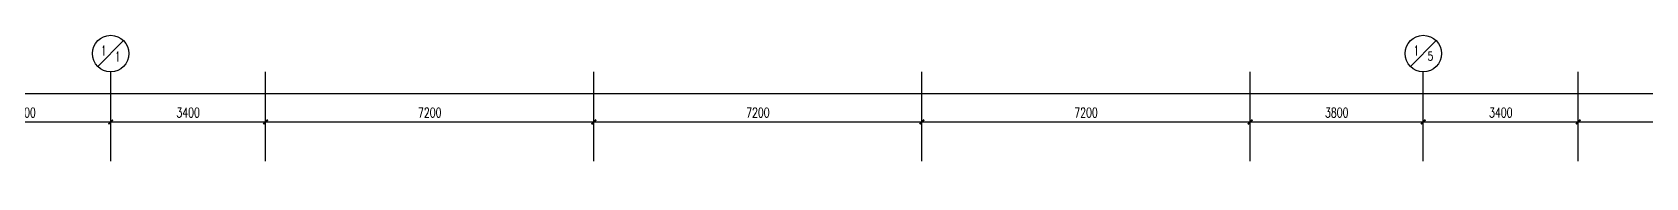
# Model space of a CAD drawing. Header units: millimetres. Extents: x 164760 to 3716174, y -1766400 to 11969.
# Drawn here: x 3344846 to 3380246, y -1604526 to -1601471 of the extents above; entities that cross this region are included whole.
import ezdxf
from ezdxf.enums import TextEntityAlignment as Align

# ---------------------------------------------------------------- set-up
doc = ezdxf.new("R2010")
doc.units = ezdxf.units.MM
doc.header["$LTSCALE"] = 1000
doc.layers.get('0').update_dxf_attribs({"color": 253, "linetype": 'CONTINUOUS'})
doc.layers.get('Defpoints').update_dxf_attribs({"color": 250, "linetype": 'CONTINUOUS', "lineweight": 0})
doc.layers.add('AXIS', color=253, linetype='CONTINUOUS')
doc.layers.add('AXIS_TEXT', color=253, linetype='CONTINUOUS')
doc.styles.add('_TCH_AXIS', font='COMPLEX', dxfattribs={"bigfont": 'GBCBIG'})
doc.styles.add('_TCH_DIM_T3', font='SIMPLEX', dxfattribs={"width": 0.705882, "bigfont": 'GBCBIG'})
doc.dimstyles.new('_TCH_ARCH&&100', dxfattribs={"dimtxt": 212.5, "dimasz": 100, "dimexe": 250, "dimexo": 300, "dimgap": 100, "dimtad": 1, "dimdec": 0, "dimzin": 0, "dimdsep": 46, "dimtxsty": '_TCH_DIM_T3', "dimblk": 'ARCHTICK', "dimcen": 0.09, "dimclrt": 7, "dimazin": 2, "dimtfac": 1, "dimtdec": 0, "dimtix": 1, "dimtmove": 2, "dimatfit": 3, "dimtolj": 1, "dimtzin": 0, "dimarcsym": 0})

# ---------------------------------------------------------------- blocks, each defined once
blk = doc.blocks.new('_ArchTick')
at = {"color": 2, "linetype": 'ByBlock', "const_width": 0.4}
blk.add_lwpolyline([(-0.5, -0.5), (0.5, 0.5)], dxfattribs=at)
blk = doc.blocks.new('*D604')
at = {"layer": 'AXIS', "color": 0, "lineweight": -2, "transparency": 16777216}
for p, q in [((3517480, -1554394), (3517480, -1553288)), ((3524680, -1554394), (3524680, -1553288)), ((3517480, -1553538), (3524680, -1553538))]:
    blk.add_line(p, q, dxfattribs=at)
at = {"layer": 'Defpoints', "color": 0, "transparency": 16777216}
for p in [(3524680, -1553538), (3517480, -1554694), (3524680, -1554694)]:
    blk.add_point(p, dxfattribs=at)
at = {"layer": 'AXIS', "color": 0, "lineweight": -2, "transparency": 16777216, "xscale": 100, "yscale": 100, "zscale": 100, "rotation": 180}
blk.add_blockref('_ArchTick', (3517480, -1553538), dxfattribs=at)
at = {"layer": 'AXIS', "color": 0, "lineweight": -2, "transparency": 16777216, "xscale": 100, "yscale": 100, "zscale": 100}
blk.add_blockref('_ArchTick', (3524680, -1553538), dxfattribs=at)
at = {"layer": 'AXIS', "color": 7, "transparency": 16777216, "insert": (3521080, -1553332), "char_height": 212.5, "attachment_point": 5, "style": '_TCH_DIM_T3'}
blk.add_mtext('\\A1;7200', dxfattribs=at)
blk = doc.blocks.new('*D605')
at = {"layer": 'AXIS', "color": 0, "lineweight": -2, "transparency": 16777216}
for p, q in [((3514080, -1554394), (3514080, -1553288)), ((3517480, -1554394), (3517480, -1553288)), ((3514080, -1553538), (3517480, -1553538))]:
    blk.add_line(p, q, dxfattribs=at)
at = {"layer": 'Defpoints', "color": 0, "transparency": 16777216}
for p in [(3517480, -1553538), (3514080, -1554694), (3517480, -1554694)]:
    blk.add_point(p, dxfattribs=at)
at = {"layer": 'AXIS', "color": 0, "lineweight": -2, "transparency": 16777216, "xscale": 100, "yscale": 100, "zscale": 100, "rotation": 180}
blk.add_blockref('_ArchTick', (3514080, -1553538), dxfattribs=at)
at = {"layer": 'AXIS', "color": 0, "lineweight": -2, "transparency": 16777216, "xscale": 100, "yscale": 100, "zscale": 100}
blk.add_blockref('_ArchTick', (3517480, -1553538), dxfattribs=at)
at = {"layer": 'AXIS', "color": 7, "transparency": 16777216, "insert": (3515780, -1553332), "char_height": 212.5, "attachment_point": 5, "style": '_TCH_DIM_T3'}
blk.add_mtext('\\A1;3400', dxfattribs=at)
blk = doc.blocks.new('*D606')
at = {"layer": 'AXIS', "color": 0, "lineweight": -2, "transparency": 16777216}
for p, q in [((3510280, -1554394), (3510280, -1553288)), ((3514080, -1554394), (3514080, -1553288)), ((3510280, -1553538), (3514080, -1553538))]:
    blk.add_line(p, q, dxfattribs=at)
at = {"layer": 'Defpoints', "color": 0, "transparency": 16777216}
for p in [(3514080, -1553538), (3510280, -1554694), (3514080, -1554694)]:
    blk.add_point(p, dxfattribs=at)
at = {"layer": 'AXIS', "color": 0, "lineweight": -2, "transparency": 16777216, "xscale": 100, "yscale": 100, "zscale": 100, "rotation": 180}
blk.add_blockref('_ArchTick', (3510280, -1553538), dxfattribs=at)
at = {"layer": 'AXIS', "color": 0, "lineweight": -2, "transparency": 16777216, "xscale": 100, "yscale": 100, "zscale": 100}
blk.add_blockref('_ArchTick', (3514080, -1553538), dxfattribs=at)
at = {"layer": 'AXIS', "color": 7, "transparency": 16777216, "insert": (3512180, -1553332), "char_height": 212.5, "attachment_point": 5, "style": '_TCH_DIM_T3'}
blk.add_mtext('\\A1;3800', dxfattribs=at)
blk = doc.blocks.new('*D607')
at = {"layer": 'AXIS', "color": 0, "lineweight": -2, "transparency": 16777216}
for p, q in [((3503080, -1554394), (3503080, -1553288)), ((3510280, -1554394), (3510280, -1553288)), ((3503080, -1553538), (3510280, -1553538))]:
    blk.add_line(p, q, dxfattribs=at)
at = {"layer": 'Defpoints', "color": 0, "transparency": 16777216}
for p in [(3510280, -1553538), (3503080, -1554694), (3510280, -1554694)]:
    blk.add_point(p, dxfattribs=at)
at = {"layer": 'AXIS', "color": 0, "lineweight": -2, "transparency": 16777216, "xscale": 100, "yscale": 100, "zscale": 100, "rotation": 180}
blk.add_blockref('_ArchTick', (3503080, -1553538), dxfattribs=at)
at = {"layer": 'AXIS', "color": 0, "lineweight": -2, "transparency": 16777216, "xscale": 100, "yscale": 100, "zscale": 100}
blk.add_blockref('_ArchTick', (3510280, -1553538), dxfattribs=at)
at = {"layer": 'AXIS', "color": 7, "transparency": 16777216, "insert": (3506680, -1553332), "char_height": 212.5, "attachment_point": 5, "style": '_TCH_DIM_T3'}
blk.add_mtext('\\A1;7200', dxfattribs=at)
blk = doc.blocks.new('*D608')
at = {"layer": 'AXIS', "color": 0, "lineweight": -2, "transparency": 16777216}
for p, q in [((3495880, -1554394), (3495880, -1553288)), ((3503080, -1554394), (3503080, -1553288)), ((3495880, -1553538), (3503080, -1553538))]:
    blk.add_line(p, q, dxfattribs=at)
at = {"layer": 'Defpoints', "color": 0, "transparency": 16777216}
for p in [(3503080, -1553538), (3495880, -1554694), (3503080, -1554694)]:
    blk.add_point(p, dxfattribs=at)
at = {"layer": 'AXIS', "color": 0, "lineweight": -2, "transparency": 16777216, "xscale": 100, "yscale": 100, "zscale": 100, "rotation": 180}
blk.add_blockref('_ArchTick', (3495880, -1553538), dxfattribs=at)
at = {"layer": 'AXIS', "color": 0, "lineweight": -2, "transparency": 16777216, "xscale": 100, "yscale": 100, "zscale": 100}
blk.add_blockref('_ArchTick', (3503080, -1553538), dxfattribs=at)
at = {"layer": 'AXIS', "color": 7, "transparency": 16777216, "insert": (3499480, -1553332), "char_height": 212.5, "attachment_point": 5, "style": '_TCH_DIM_T3'}
blk.add_mtext('\\A1;7200', dxfattribs=at)
blk = doc.blocks.new('*D609')
at = {"layer": 'AXIS', "color": 0, "lineweight": -2, "transparency": 16777216}
for p, q in [((3488680, -1554394), (3488680, -1553288)), ((3495880, -1554394), (3495880, -1553288)), ((3488680, -1553538), (3495880, -1553538))]:
    blk.add_line(p, q, dxfattribs=at)
at = {"layer": 'Defpoints', "color": 0, "transparency": 16777216}
for p in [(3495880, -1553538), (3488680, -1554694), (3495880, -1554694)]:
    blk.add_point(p, dxfattribs=at)
at = {"layer": 'AXIS', "color": 0, "lineweight": -2, "transparency": 16777216, "xscale": 100, "yscale": 100, "zscale": 100, "rotation": 180}
blk.add_blockref('_ArchTick', (3488680, -1553538), dxfattribs=at)
at = {"layer": 'AXIS', "color": 0, "lineweight": -2, "transparency": 16777216, "xscale": 100, "yscale": 100, "zscale": 100}
blk.add_blockref('_ArchTick', (3495880, -1553538), dxfattribs=at)
at = {"layer": 'AXIS', "color": 7, "transparency": 16777216, "insert": (3492280, -1553332), "char_height": 212.5, "attachment_point": 5, "style": '_TCH_DIM_T3'}
blk.add_mtext('\\A1;7200', dxfattribs=at)
blk = doc.blocks.new('*D610')
at = {"layer": 'AXIS', "color": 0, "lineweight": -2, "transparency": 16777216}
for p, q in [((3485280, -1554394), (3485280, -1553288)), ((3488680, -1554394), (3488680, -1553288)), ((3485280, -1553538), (3488680, -1553538))]:
    blk.add_line(p, q, dxfattribs=at)
at = {"layer": 'Defpoints', "color": 0, "transparency": 16777216}
for p in [(3488680, -1553538), (3485280, -1554694), (3488680, -1554694)]:
    blk.add_point(p, dxfattribs=at)
at = {"layer": 'AXIS', "color": 0, "lineweight": -2, "transparency": 16777216, "xscale": 100, "yscale": 100, "zscale": 100, "rotation": 180}
blk.add_blockref('_ArchTick', (3485280, -1553538), dxfattribs=at)
at = {"layer": 'AXIS', "color": 0, "lineweight": -2, "transparency": 16777216, "xscale": 100, "yscale": 100, "zscale": 100}
blk.add_blockref('_ArchTick', (3488680, -1553538), dxfattribs=at)
at = {"layer": 'AXIS', "color": 7, "transparency": 16777216, "insert": (3486980, -1553332), "char_height": 212.5, "attachment_point": 5, "style": '_TCH_DIM_T3'}
blk.add_mtext('\\A1;3400', dxfattribs=at)
blk = doc.blocks.new('*D617')
at = {"layer": 'AXIS', "color": 0, "lineweight": -2, "transparency": 16777216}
for p, q in [((3481480, -1554394), (3481480, -1553288)), ((3485280, -1554394), (3485280, -1553288)), ((3481480, -1553538), (3485280, -1553538))]:
    blk.add_line(p, q, dxfattribs=at)
at = {"layer": 'Defpoints', "color": 0, "transparency": 16777216}
for p in [(3485280, -1553538), (3481480, -1554694), (3485280, -1554694)]:
    blk.add_point(p, dxfattribs=at)
at = {"layer": 'AXIS', "color": 0, "lineweight": -2, "transparency": 16777216, "xscale": 100, "yscale": 100, "zscale": 100, "rotation": 180}
blk.add_blockref('_ArchTick', (3481480, -1553538), dxfattribs=at)
at = {"layer": 'AXIS', "color": 0, "lineweight": -2, "transparency": 16777216, "xscale": 100, "yscale": 100, "zscale": 100}
blk.add_blockref('_ArchTick', (3485280, -1553538), dxfattribs=at)
at = {"layer": 'AXIS', "color": 7, "transparency": 16777216, "insert": (3483380, -1553332), "char_height": 212.5, "attachment_point": 5, "style": '_TCH_DIM_T3'}
blk.add_mtext('\\A1;3800', dxfattribs=at)
blk = doc.blocks.new('*D623')
at = {"layer": 'AXIS', "color": 0, "lineweight": -2, "transparency": 16777216}
for p, q in [((3481180, -1554433), (3481180, -1552663)), ((3481180, -1552913), (3575380, -1552913)), ((3575380, -1554433), (3575380, -1552663))]:
    blk.add_line(p, q, dxfattribs=at)
at = {"layer": 'Defpoints', "color": 0, "transparency": 16777216}
for p in [(3575380, -1552913), (3481180, -1554733), (3575380, -1554733)]:
    blk.add_point(p, dxfattribs=at)
at = {"layer": 'AXIS', "color": 0, "lineweight": -2, "transparency": 16777216, "xscale": 100, "yscale": 100, "zscale": 100, "rotation": 180}
blk.add_blockref('_ArchTick', (3481180, -1552913), dxfattribs=at)
at = {"layer": 'AXIS', "color": 0, "lineweight": -2, "transparency": 16777216, "xscale": 100, "yscale": 100, "zscale": 100}
blk.add_blockref('_ArchTick', (3575380, -1552913), dxfattribs=at)
at = {"layer": 'AXIS', "color": 7, "transparency": 16777216, "insert": (3528280, -1552707), "char_height": 212.5, "attachment_point": 5, "style": '_TCH_DIM_T3'}
blk.add_mtext('\\A1;94200', dxfattribs=at)
blk = doc.blocks.new('海龙_0926164331')
at = {"layer": 'AXIS'}
for p, q in [((-43253.2, -682.8), (-42687.5, -117.2)), ((-14453.2, -682.8), (-13887.5, -117.2)), ((-42970.3, -2397.2), (-42970.3, -800)), ((-39570.3, -2397.2), (-39570.3, -800)), ((-32370.3, -2397.2), (-32370.3, -800)), ((-25170.3, -2397.2), (-25170.3, -800)), ((-17970.3, -2397.2), (-17970.3, -800)), ((-14170.3, -2397.2), (-14170.3, -800)), ((-10770.3, -2397.2), (-10770.3, -800))]:
    blk.add_line(p, q, dxfattribs=at)
for centre in [(-42970.3, -400), (-14170.3, -400)]:
    blk.add_circle(centre, 400, dxfattribs=at)
at = {"layer": 'AXIS_TEXT', "color": 7, "style": '_TCH_AXIS'}
for s, height, p, p2 in [('1', 218.6, (-43169.6, -443.7), (-43075.9, -443.7)), ('1', 218.6, (-14369.6, -443.7), (-14275.9, -443.7)), ('1', 218.6, (-42864.8, -574.9), (-42771.1, -574.9)), ('5', 191.8, (-14077.7, -553.4), (-13949.9, -553.4))]:
    blk.add_text(s, height=height, dxfattribs=at).set_placement(p, p2, align=Align.FIT)
at = {"layer": 'AXIS'}
for p1, p2, distance, picture, middle in [((-47070.3, -3094), (47129.7, -3094), 1819.8, '*D623', (29.7, -1067.9)), ((-46770.3, -3054.5), (-42970.3, -3054.5), 1155.3, '*D617', (-44870.3, -1693)), ((-42970.3, -3054.5), (-39570.3, -3054.5), 1155.3, '*D610', (-41270.3, -1693)), ((-39570.3, -3054.5), (-32370.3, -3054.5), 1155.3, '*D609', (-35970.3, -1693)), ((-32370.3, -3054.5), (-25170.3, -3054.5), 1155.3, '*D608', (-28770.3, -1693)), ((-25170.3, -3054.5), (-17970.3, -3054.5), 1155.3, '*D607', (-21570.3, -1693)), ((-17970.3, -3054.5), (-14170.3, -3054.5), 1155.3, '*D606', (-16070.3, -1693)), ((-14170.3, -3054.5), (-10770.3, -3054.5), 1155.3, '*D605', (-12470.3, -1693)), ((-10770.3, -3054.5), (-3570.3, -3054.5), 1155.3, '*D604', (-7170.3, -1693))]:
    dim = blk.add_aligned_dim(p1=p1, p2=p2, distance=distance, dimstyle='_TCH_ARCH&&100', dxfattribs=at)
    dim.commit()
    dim.dimension.update_dxf_attribs({"geometry": picture, "text_midpoint": middle, "insert": (-3528250.3, 1551639)})

msp = doc.modelspace()

# ---------------------------------------------------------------- block references
at = {"layer": 'AXIS'}
msp.add_blockref('海龙_0926164331', (3389536.3, -1601471.1), dxfattribs=at)

doc.saveas('drawing.dxf')
